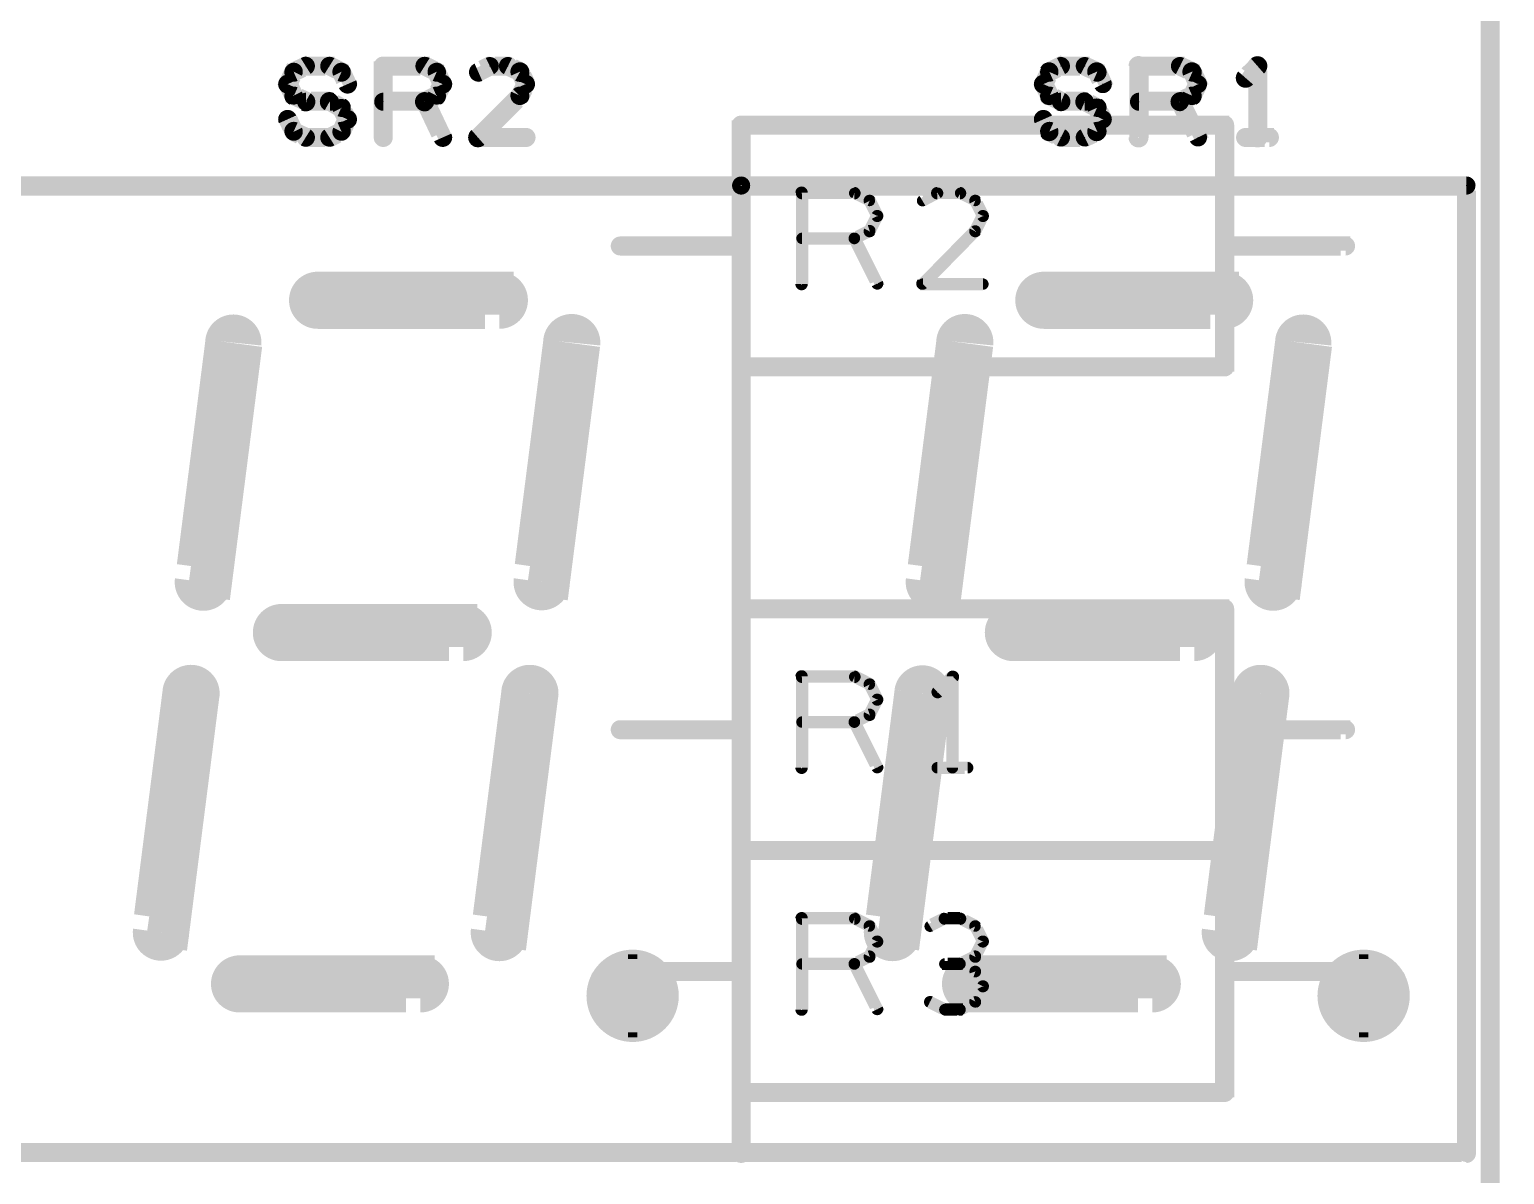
# Model space of a CAD drawing. Extents: x -1.7 to 62.6, y -2.2 to 33.2.
# Drawn here: x 14.11 to 29.61, y 9.3 to 21.32 of the extents above; entities that cross this region are included whole.
import ezdxf

# ---------------------------------------------------------------- set-up
doc = ezdxf.new("R2010")
doc.units = 0
doc.layers.add('TOP_SILK', color=1, linetype='CONTINUOUS')

msp = doc.modelspace()

# ---------------------------------------------------------------- linework, layer by layer
at = {"layer": 'TOP_SILK', "color": 2}
for points in [[(29.46, 6.03, 0.2, 0.2, 0), (29.46, 29.53, 0, 0, 0), (29.46, 29.53, 0.1, 0.1, 0), (29.51, 29.53, 0.1, 0.1, 1), (29.41, 29.53, 0, 0, 0), (29.46, 29.48, 0.1, 0.1, 1), (29.46, 29.58, 0, 0, 0), (29.46, 29.53, 0, 0, 0), (29.46, 29.53, 0.2, 0.2, 0), (6.22, 29.53, 0, 0, 0), (6.22, 29.53, 0.1, 0.1, 0), (6.22, 29.58, 0.1, 0.1, 1), (6.22, 29.48, 0, 0, 0), (6.27, 29.53, 0.1, 0.1, 1), (6.17, 29.53, 0, 0, 0), (6.22, 29.53, 0, 0, 0), (6.22, 29.53, 0.2, 0.2, 0), (6.22, 6.03, 0.2, 0.2, 0)], [(16.87, 20.92, 0.1, 0.1, 1), (16.91, 20.83, 0, 0, 0), (16.89, 20.88, 0, 0, 0), (16.89, 20.88, 0.2, 0.2, 0), (17.02, 20.94, 0.2, 0.2, 0), (17.02, 20.94, 0, 0, 0), (17.02, 20.94, 0.1, 0.1, 0), (17.04, 20.9, 0.1, 0.1, 1), (16.99, 20.98, 0, 0, 0)], [(17.02, 20.99, 0.1, 0.1, 1), (17.02, 20.89, 0, 0, 0), (17.02, 20.94, 0, 0, 0), (17.02, 20.94, 0.2, 0.2, 0), (17.27, 20.94, 0.2, 0.2, 0), (17.27, 20.94, 0, 0, 0), (17.27, 20.94, 0.1, 0.1, 0), (17.27, 20.89, 0.1, 0.1, 1), (17.27, 20.99, 0, 0, 0)], [(17.29, 20.98, 0.1, 0.1, 1), (17.24, 20.9, 0, 0, 0), (17.27, 20.94, 0, 0, 0), (17.27, 20.94, 0.2, 0.2, 0), (17.39, 20.88, 0.2, 0.2, 0), (17.39, 20.88, 0, 0, 0), (17.39, 20.88, 0.1, 0.1, 0), (17.37, 20.83, 0.1, 0.1, 1), (17.41, 20.92, 0, 0, 0)], [(17.78, 20.19, 0.1, 0.1, 1), (17.88, 20.19, 0, 0, 0), (17.83, 20.19, 0, 0, 0), (17.83, 20.19, 0.2, 0.2, 0), (17.83, 20.94, 0.2, 0.2, 0), (17.83, 20.94, 0, 0, 0), (17.83, 20.94, 0.1, 0.1, 0), (17.88, 20.94, 0.1, 0.1, 1), (17.78, 20.94, 0, 0, 0)], [(17.83, 20.99, 0.1, 0.1, 1), (17.83, 20.89, 0, 0, 0), (17.83, 20.94, 0, 0, 0), (17.83, 20.94, 0.2, 0.2, 0), (18.27, 20.94, 0.2, 0.2, 0), (18.27, 20.94, 0, 0, 0), (18.27, 20.94, 0.1, 0.1, 0), (18.27, 20.89, 0.1, 0.1, 1), (18.27, 20.99, 0, 0, 0)], [(18.29, 20.98, 0.1, 0.1, 1), (18.24, 20.9, 0, 0, 0), (18.27, 20.94, 0, 0, 0), (18.27, 20.94, 0.2, 0.2, 0), (18.39, 20.88, 0.2, 0.2, 0), (18.39, 20.88, 0, 0, 0), (18.39, 20.88, 0.1, 0.1, 0), (18.37, 20.83, 0.1, 0.1, 1), (18.41, 20.92, 0, 0, 0)], [(18.97, 20.9, 0.1, 0.1, 1), (18.93, 20.98, 0, 0, 0), (18.95, 20.94, 0, 0, 0), (18.95, 20.94, 0.2, 0.2, 0), (18.83, 20.88, 0.2, 0.2, 0), (18.83, 20.88, 0, 0, 0), (18.83, 20.88, 0.1, 0.1, 0), (18.81, 20.92, 0.1, 0.1, 1), (18.85, 20.83, 0, 0, 0)], [(19.14, 20.89, 0.1, 0.1, 1), (19.14, 20.99, 0, 0, 0), (19.14, 20.94, 0, 0, 0), (19.14, 20.94, 0.2, 0.2, 0), (18.95, 20.94, 0.2, 0.2, 0), (18.95, 20.94, 0, 0, 0), (18.95, 20.94, 0.1, 0.1, 0), (18.95, 20.99, 0.1, 0.1, 1), (18.95, 20.89, 0, 0, 0)], [(19.24, 20.83, 0.1, 0.1, 1), (19.29, 20.92, 0, 0, 0), (19.27, 20.88, 0, 0, 0), (19.27, 20.88, 0.2, 0.2, 0), (19.14, 20.94, 0.2, 0.2, 0), (19.14, 20.94, 0, 0, 0), (19.14, 20.94, 0.1, 0.1, 0), (19.16, 20.98, 0.1, 0.1, 1), (19.12, 20.9, 0, 0, 0)], [(24.81, 20.92, 0.1, 0.1, 1), (24.85, 20.83, 0, 0, 0), (24.83, 20.88, 0, 0, 0), (24.83, 20.88, 0.2, 0.2, 0), (24.95, 20.94, 0.2, 0.2, 0), (24.95, 20.94, 0, 0, 0), (24.95, 20.94, 0.1, 0.1, 0), (24.97, 20.9, 0.1, 0.1, 1), (24.93, 20.98, 0, 0, 0)], [(24.95, 20.99, 0.1, 0.1, 1), (24.95, 20.89, 0, 0, 0), (24.95, 20.94, 0, 0, 0), (24.95, 20.94, 0.2, 0.2, 0), (25.2, 20.94, 0.2, 0.2, 0), (25.2, 20.94, 0, 0, 0), (25.2, 20.94, 0.1, 0.1, 0), (25.2, 20.89, 0.1, 0.1, 1), (25.2, 20.99, 0, 0, 0)], [(25.22, 20.98, 0.1, 0.1, 1), (25.18, 20.9, 0, 0, 0), (25.2, 20.94, 0, 0, 0), (25.2, 20.94, 0.2, 0.2, 0), (25.33, 20.88, 0.2, 0.2, 0), (25.33, 20.88, 0, 0, 0), (25.33, 20.88, 0.1, 0.1, 0), (25.31, 20.83, 0.1, 0.1, 1), (25.35, 20.92, 0, 0, 0)], [(25.71, 20.19, 0.1, 0.1, 1), (25.82, 20.19, 0, 0, 0), (25.77, 20.19, 0, 0, 0), (25.77, 20.19, 0.2, 0.2, 0), (25.77, 20.94, 0.2, 0.2, 0), (25.77, 20.94, 0, 0, 0), (25.77, 20.94, 0.1, 0.1, 0), (25.82, 20.94, 0.1, 0.1, 1), (25.71, 20.94, 0, 0, 0)], [(25.77, 20.99, 0.1, 0.1, 1), (25.77, 20.89, 0, 0, 0), (25.77, 20.94, 0, 0, 0), (25.77, 20.94, 0.2, 0.2, 0), (26.2, 20.94, 0.2, 0.2, 0), (26.2, 20.94, 0, 0, 0), (26.2, 20.94, 0.1, 0.1, 0), (26.2, 20.89, 0.1, 0.1, 1), (26.2, 20.99, 0, 0, 0)], [(26.22, 20.98, 0.1, 0.1, 1), (26.18, 20.9, 0, 0, 0), (26.2, 20.94, 0, 0, 0), (26.2, 20.94, 0.2, 0.2, 0), (26.33, 20.88, 0.2, 0.2, 0), (26.33, 20.88, 0, 0, 0), (26.33, 20.88, 0.1, 0.1, 0), (26.31, 20.83, 0.1, 0.1, 1), (26.35, 20.92, 0, 0, 0)], [(27.05, 20.9, 0.1, 0.1, 1), (26.98, 20.98, 0, 0, 0), (27.02, 20.94, 0, 0, 0), (27.02, 20.94, 0.2, 0.2, 0), (26.89, 20.82, 0.2, 0.2, 0), (26.89, 20.82, 0, 0, 0), (26.89, 20.82, 0.1, 0.1, 0), (26.85, 20.85, 0.1, 0.1, 1), (26.93, 20.78, 0, 0, 0)], [(26.96, 20.19, 0.1, 0.1, 1), (27.07, 20.19, 0, 0, 0), (27.02, 20.19, 0, 0, 0), (27.02, 20.19, 0.2, 0.2, 0), (27.02, 20.94, 0.2, 0.2, 0), (27.02, 20.94, 0, 0, 0), (27.02, 20.94, 0.1, 0.1, 0), (27.07, 20.94, 0.1, 0.1, 1), (26.96, 20.94, 0, 0, 0)], [(16.78, 20.77, 0.1, 0.1, 1), (16.87, 20.73, 0, 0, 0), (16.83, 20.75, 0, 0, 0), (16.83, 20.75, 0.2, 0.2, 0), (16.89, 20.88, 0.2, 0.2, 0), (16.89, 20.88, 0, 0, 0), (16.89, 20.88, 0.1, 0.1, 0), (16.93, 20.86, 0.1, 0.1, 1), (16.85, 20.9, 0, 0, 0)], [(17.43, 20.9, 0.1, 0.1, 1), (17.35, 20.86, 0, 0, 0), (17.39, 20.88, 0, 0, 0), (17.39, 20.88, 0.2, 0.2, 0), (17.45, 20.75, 0.2, 0.2, 0), (17.45, 20.75, 0, 0, 0), (17.45, 20.75, 0.1, 0.1, 0), (17.41, 20.73, 0.1, 0.1, 1), (17.5, 20.77, 0, 0, 0)], [(18.43, 20.9, 0.1, 0.1, 1), (18.35, 20.86, 0, 0, 0), (18.39, 20.88, 0, 0, 0), (18.39, 20.88, 0.2, 0.2, 0), (18.45, 20.75, 0.2, 0.2, 0), (18.45, 20.75, 0, 0, 0), (18.45, 20.75, 0.1, 0.1, 0), (18.41, 20.73, 0.1, 0.1, 1), (18.5, 20.77, 0, 0, 0)], [(19.28, 20.73, 0.1, 0.1, 1), (19.37, 20.77, 0, 0, 0), (19.33, 20.75, 0, 0, 0), (19.33, 20.75, 0.2, 0.2, 0), (19.27, 20.88, 0.2, 0.2, 0), (19.27, 20.88, 0, 0, 0), (19.27, 20.88, 0.1, 0.1, 0), (19.31, 20.9, 0.1, 0.1, 1), (19.22, 20.86, 0, 0, 0)], [(24.72, 20.77, 0.1, 0.1, 1), (24.81, 20.73, 0, 0, 0), (24.77, 20.75, 0, 0, 0), (24.77, 20.75, 0.2, 0.2, 0), (24.83, 20.88, 0.2, 0.2, 0), (24.83, 20.88, 0, 0, 0), (24.83, 20.88, 0.1, 0.1, 0), (24.87, 20.86, 0.1, 0.1, 1), (24.78, 20.9, 0, 0, 0)], [(25.37, 20.9, 0.1, 0.1, 1), (25.28, 20.86, 0, 0, 0), (25.33, 20.88, 0, 0, 0), (25.33, 20.88, 0.2, 0.2, 0), (25.39, 20.75, 0.2, 0.2, 0), (25.39, 20.75, 0, 0, 0), (25.39, 20.75, 0.1, 0.1, 0), (25.35, 20.73, 0.1, 0.1, 1), (25.43, 20.77, 0, 0, 0)], [(26.37, 20.9, 0.1, 0.1, 1), (26.28, 20.86, 0, 0, 0), (26.33, 20.88, 0, 0, 0), (26.33, 20.88, 0.2, 0.2, 0), (26.39, 20.75, 0.2, 0.2, 0), (26.39, 20.75, 0, 0, 0), (26.39, 20.75, 0.1, 0.1, 0), (26.35, 20.73, 0.1, 0.1, 1), (26.43, 20.77, 0, 0, 0)], [(16.85, 20.61, 0.1, 0.1, 1), (16.93, 20.65, 0, 0, 0), (16.89, 20.63, 0, 0, 0), (16.89, 20.63, 0.2, 0.2, 0), (16.83, 20.75, 0.2, 0.2, 0), (16.83, 20.75, 0, 0, 0), (16.83, 20.75, 0.1, 0.1, 0), (16.87, 20.77, 0.1, 0.1, 1), (16.78, 20.73, 0, 0, 0)], [(16.99, 20.52, 0.1, 0.1, 1), (17.04, 20.61, 0, 0, 0), (17.02, 20.57, 0, 0, 0), (17.02, 20.57, 0.2, 0.2, 0), (16.89, 20.63, 0.2, 0.2, 0), (16.89, 20.63, 0, 0, 0), (16.89, 20.63, 0.1, 0.1, 0), (16.91, 20.67, 0.1, 0.1, 1), (16.87, 20.58, 0, 0, 0)], [(18.41, 20.58, 0.1, 0.1, 1), (18.37, 20.67, 0, 0, 0), (18.39, 20.63, 0, 0, 0), (18.39, 20.63, 0.2, 0.2, 0), (18.27, 20.57, 0.2, 0.2, 0), (18.27, 20.57, 0, 0, 0), (18.27, 20.57, 0.1, 0.1, 0), (18.24, 20.61, 0.1, 0.1, 1), (18.29, 20.52, 0, 0, 0)], [(18.5, 20.73, 0.1, 0.1, 1), (18.41, 20.77, 0, 0, 0), (18.45, 20.75, 0, 0, 0), (18.45, 20.75, 0.2, 0.2, 0), (18.39, 20.63, 0.2, 0.2, 0), (18.39, 20.63, 0, 0, 0), (18.39, 20.63, 0.1, 0.1, 0), (18.35, 20.65, 0.1, 0.1, 1), (18.43, 20.61, 0, 0, 0)], [(18.79, 20.23, 0.1, 0.1, 1), (18.86, 20.15, 0, 0, 0), (18.83, 20.19, 0, 0, 0), (18.83, 20.19, 0.2, 0.2, 0), (19.27, 20.63, 0.2, 0.2, 0), (19.27, 20.63, 0, 0, 0), (19.27, 20.63, 0.1, 0.1, 0), (19.3, 20.59, 0.1, 0.1, 1), (19.23, 20.66, 0, 0, 0)], [(19.22, 20.65, 0.1, 0.1, 1), (19.31, 20.61, 0, 0, 0), (19.27, 20.63, 0, 0, 0), (19.27, 20.63, 0.2, 0.2, 0), (19.33, 20.75, 0.2, 0.2, 0), (19.33, 20.75, 0, 0, 0), (19.33, 20.75, 0.1, 0.1, 0), (19.37, 20.73, 0.1, 0.1, 1), (19.28, 20.77, 0, 0, 0)], [(24.78, 20.61, 0.1, 0.1, 1), (24.87, 20.65, 0, 0, 0), (24.83, 20.63, 0, 0, 0), (24.83, 20.63, 0.2, 0.2, 0), (24.77, 20.75, 0.2, 0.2, 0), (24.77, 20.75, 0, 0, 0), (24.77, 20.75, 0.1, 0.1, 0), (24.81, 20.77, 0.1, 0.1, 1), (24.72, 20.73, 0, 0, 0)], [(24.93, 20.52, 0.1, 0.1, 1), (24.97, 20.61, 0, 0, 0), (24.95, 20.57, 0, 0, 0), (24.95, 20.57, 0.2, 0.2, 0), (24.83, 20.63, 0.2, 0.2, 0), (24.83, 20.63, 0, 0, 0), (24.83, 20.63, 0.1, 0.1, 0), (24.85, 20.67, 0.1, 0.1, 1), (24.81, 20.58, 0, 0, 0)], [(26.35, 20.58, 0.1, 0.1, 1), (26.31, 20.67, 0, 0, 0), (26.33, 20.63, 0, 0, 0), (26.33, 20.63, 0.2, 0.2, 0), (26.2, 20.57, 0.2, 0.2, 0), (26.2, 20.57, 0, 0, 0), (26.2, 20.57, 0.1, 0.1, 0), (26.18, 20.61, 0.1, 0.1, 1), (26.22, 20.52, 0, 0, 0)], [(26.43, 20.73, 0.1, 0.1, 1), (26.35, 20.77, 0, 0, 0), (26.39, 20.75, 0, 0, 0), (26.39, 20.75, 0.2, 0.2, 0), (26.33, 20.63, 0.2, 0.2, 0), (26.33, 20.63, 0, 0, 0), (26.33, 20.63, 0.1, 0.1, 0), (26.28, 20.65, 0.1, 0.1, 1), (26.37, 20.61, 0, 0, 0)], [(17.27, 20.52, 0.1, 0.1, 1), (17.27, 20.61, 0, 0, 0), (17.27, 20.57, 0, 0, 0), (17.27, 20.57, 0.2, 0.2, 0), (17.02, 20.57, 0.2, 0.2, 0), (17.02, 20.57, 0, 0, 0), (17.02, 20.57, 0.1, 0.1, 0), (17.02, 20.61, 0.1, 0.1, 1), (17.02, 20.52, 0, 0, 0)], [(17.37, 20.46, 0.1, 0.1, 1), (17.41, 20.55, 0, 0, 0), (17.39, 20.5, 0, 0, 0), (17.39, 20.5, 0.2, 0.2, 0), (17.27, 20.57, 0.2, 0.2, 0), (17.27, 20.57, 0, 0, 0), (17.27, 20.57, 0.1, 0.1, 0), (17.29, 20.61, 0.1, 0.1, 1), (17.24, 20.52, 0, 0, 0)], [(17.41, 20.36, 0.1, 0.1, 1), (17.5, 20.4, 0, 0, 0), (17.45, 20.38, 0, 0, 0), (17.45, 20.38, 0.2, 0.2, 0), (17.39, 20.5, 0.2, 0.2, 0), (17.39, 20.5, 0, 0, 0), (17.39, 20.5, 0.1, 0.1, 0), (17.43, 20.52, 0.1, 0.1, 1), (17.35, 20.48, 0, 0, 0)], [(18.27, 20.52, 0.1, 0.1, 1), (18.27, 20.61, 0, 0, 0), (18.27, 20.57, 0, 0, 0), (18.27, 20.57, 0.2, 0.2, 0), (17.83, 20.57, 0.2, 0.2, 0), (17.83, 20.57, 0, 0, 0), (17.83, 20.57, 0.1, 0.1, 0), (17.83, 20.61, 0.1, 0.1, 1), (17.83, 20.52, 0, 0, 0)], [(18.31, 20.59, 0.1, 0.1, 1), (18.22, 20.54, 0, 0, 0), (18.27, 20.57, 0, 0, 0), (18.27, 20.57, 0.2, 0.2, 0), (18.45, 20.19, 0.2, 0.2, 0), (18.45, 20.19, 0, 0, 0), (18.45, 20.19, 0.1, 0.1, 0), (18.41, 20.17, 0.1, 0.1, 1), (18.5, 20.21, 0, 0, 0)], [(25.2, 20.52, 0.1, 0.1, 1), (25.2, 20.61, 0, 0, 0), (25.2, 20.57, 0, 0, 0), (25.2, 20.57, 0.2, 0.2, 0), (24.95, 20.57, 0.2, 0.2, 0), (24.95, 20.57, 0, 0, 0), (24.95, 20.57, 0.1, 0.1, 0), (24.95, 20.61, 0.1, 0.1, 1), (24.95, 20.52, 0, 0, 0)], [(25.31, 20.46, 0.1, 0.1, 1), (25.35, 20.55, 0, 0, 0), (25.33, 20.5, 0, 0, 0), (25.33, 20.5, 0.2, 0.2, 0), (25.2, 20.57, 0.2, 0.2, 0), (25.2, 20.57, 0, 0, 0), (25.2, 20.57, 0.1, 0.1, 0), (25.22, 20.61, 0.1, 0.1, 1), (25.18, 20.52, 0, 0, 0)], [(25.35, 20.36, 0.1, 0.1, 1), (25.43, 20.4, 0, 0, 0), (25.39, 20.38, 0, 0, 0), (25.39, 20.38, 0.2, 0.2, 0), (25.33, 20.5, 0.2, 0.2, 0), (25.33, 20.5, 0, 0, 0), (25.33, 20.5, 0.1, 0.1, 0), (25.37, 20.52, 0.1, 0.1, 1), (25.28, 20.48, 0, 0, 0)], [(26.2, 20.52, 0.1, 0.1, 1), (26.2, 20.61, 0, 0, 0), (26.2, 20.57, 0, 0, 0), (26.2, 20.57, 0.2, 0.2, 0), (25.77, 20.57, 0.2, 0.2, 0), (25.77, 20.57, 0, 0, 0), (25.77, 20.57, 0.1, 0.1, 0), (25.77, 20.61, 0.1, 0.1, 1), (25.77, 20.52, 0, 0, 0)], [(26.25, 20.59, 0.1, 0.1, 1), (26.16, 20.54, 0, 0, 0), (26.2, 20.57, 0, 0, 0), (26.2, 20.57, 0.2, 0.2, 0), (26.39, 20.19, 0.2, 0.2, 0), (26.39, 20.19, 0, 0, 0), (26.39, 20.19, 0.1, 0.1, 0), (26.35, 20.17, 0.1, 0.1, 1), (26.43, 20.21, 0, 0, 0)], [(16.87, 20.4, 0.1, 0.1, 1), (16.78, 20.36, 0, 0, 0), (16.83, 20.38, 0, 0, 0), (16.83, 20.38, 0.2, 0.2, 0), (16.89, 20.25, 0.2, 0.2, 0), (16.89, 20.25, 0, 0, 0), (16.89, 20.25, 0.1, 0.1, 0), (16.85, 20.23, 0.1, 0.1, 1), (16.93, 20.27, 0, 0, 0)], [(17.35, 20.27, 0.1, 0.1, 1), (17.43, 20.23, 0, 0, 0), (17.39, 20.25, 0, 0, 0), (17.39, 20.25, 0.2, 0.2, 0), (17.45, 20.38, 0.2, 0.2, 0), (17.45, 20.38, 0, 0, 0), (17.45, 20.38, 0.1, 0.1, 0), (17.5, 20.36, 0.1, 0.1, 1), (17.41, 20.4, 0, 0, 0)], [(24.81, 20.4, 0.1, 0.1, 1), (24.72, 20.36, 0, 0, 0), (24.77, 20.38, 0, 0, 0), (24.77, 20.38, 0.2, 0.2, 0), (24.83, 20.25, 0.2, 0.2, 0), (24.83, 20.25, 0, 0, 0), (24.83, 20.25, 0.1, 0.1, 0), (24.78, 20.23, 0.1, 0.1, 1), (24.87, 20.27, 0, 0, 0)], [(25.28, 20.27, 0.1, 0.1, 1), (25.37, 20.23, 0, 0, 0), (25.33, 20.25, 0, 0, 0), (25.33, 20.25, 0.2, 0.2, 0), (25.39, 20.38, 0.2, 0.2, 0), (25.39, 20.38, 0, 0, 0), (25.39, 20.38, 0.1, 0.1, 0), (25.43, 20.36, 0.1, 0.1, 1), (25.35, 20.4, 0, 0, 0)], [(16.91, 20.3, 0.1, 0.1, 1), (16.87, 20.21, 0, 0, 0), (16.89, 20.25, 0, 0, 0), (16.89, 20.25, 0.2, 0.2, 0), (17.02, 20.19, 0.2, 0.2, 0), (17.02, 20.19, 0, 0, 0), (17.02, 20.19, 0.1, 0.1, 0), (16.99, 20.15, 0.1, 0.1, 1), (17.04, 20.23, 0, 0, 0)], [(17.02, 20.24, 0.1, 0.1, 1), (17.02, 20.14, 0, 0, 0), (17.02, 20.19, 0, 0, 0), (17.02, 20.19, 0.2, 0.2, 0), (17.27, 20.19, 0.2, 0.2, 0), (17.27, 20.19, 0, 0, 0), (17.27, 20.19, 0.1, 0.1, 0), (17.27, 20.14, 0.1, 0.1, 1), (17.27, 20.24, 0, 0, 0)], [(17.24, 20.23, 0.1, 0.1, 1), (17.29, 20.15, 0, 0, 0), (17.27, 20.19, 0, 0, 0), (17.27, 20.19, 0.2, 0.2, 0), (17.39, 20.25, 0.2, 0.2, 0), (17.39, 20.25, 0, 0, 0), (17.39, 20.25, 0.1, 0.1, 0), (17.41, 20.21, 0.1, 0.1, 1), (17.37, 20.3, 0, 0, 0)], [(19.33, 20.14, 0.1, 0.1, 1), (19.33, 20.24, 0, 0, 0), (19.33, 20.19, 0, 0, 0), (19.33, 20.19, 0.2, 0.2, 0), (18.83, 20.19, 0.2, 0.2, 0), (18.83, 20.19, 0, 0, 0), (18.83, 20.19, 0.1, 0.1, 0), (18.83, 20.24, 0.1, 0.1, 1), (18.83, 20.14, 0, 0, 0)], [(24.85, 20.3, 0.1, 0.1, 1), (24.81, 20.21, 0, 0, 0), (24.83, 20.25, 0, 0, 0), (24.83, 20.25, 0.2, 0.2, 0), (24.95, 20.19, 0.2, 0.2, 0), (24.95, 20.19, 0, 0, 0), (24.95, 20.19, 0.1, 0.1, 0), (24.93, 20.15, 0.1, 0.1, 1), (24.97, 20.23, 0, 0, 0)], [(24.95, 20.24, 0.1, 0.1, 1), (24.95, 20.14, 0, 0, 0), (24.95, 20.19, 0, 0, 0), (24.95, 20.19, 0.2, 0.2, 0), (25.2, 20.19, 0.2, 0.2, 0), (25.2, 20.19, 0, 0, 0), (25.2, 20.19, 0.1, 0.1, 0), (25.2, 20.14, 0.1, 0.1, 1), (25.2, 20.24, 0, 0, 0)], [(25.18, 20.23, 0.1, 0.1, 1), (25.22, 20.15, 0, 0, 0), (25.2, 20.19, 0, 0, 0), (25.2, 20.19, 0.2, 0.2, 0), (25.33, 20.25, 0.2, 0.2, 0), (25.33, 20.25, 0, 0, 0), (25.33, 20.25, 0.1, 0.1, 0), (25.35, 20.21, 0.1, 0.1, 1), (25.31, 20.3, 0, 0, 0)], [(26.89, 20.24, 0.1, 0.1, 1), (26.89, 20.14, 0, 0, 0), (26.89, 20.19, 0, 0, 0), (26.89, 20.19, 0.2, 0.2, 0), (27.14, 20.19, 0.2, 0.2, 0), (27.14, 20.19, 0, 0, 0), (27.14, 20.19, 0.1, 0.1, 0), (27.14, 20.14, 0.1, 0.1, 1), (27.14, 20.24, 0, 0, 0)], [(13.65, 9.53, 0.2, 0.2, 0), (21.59, 9.53, 0, 0, 0), (21.59, 9.53, 0.1, 0.1, 0), (21.59, 9.47, 0.1, 0.1, 1), (21.59, 9.57, 0, 0, 0), (21.54, 9.53, 0.1, 0.1, 1), (21.64, 9.53, 0, 0, 0), (21.59, 9.53, 0, 0, 0), (21.59, 9.53, 0.2, 0.2, 0), (21.59, 19.68, 0, 0, 0), (21.59, 19.68, 0.1, 0.1, 0), (21.64, 19.68, 0.1, 0.1, 1), (21.54, 19.68, 0, 0, 0), (21.59, 19.64, 0.1, 0.1, 1), (21.59, 19.73, 0, 0, 0), (21.59, 19.68, 0, 0, 0), (21.59, 19.68, 0.2, 0.2, 0), (13.65, 19.68, 0, 0, 0)], [(22.19, 18.65, 0.06, 0.06, 1), (22.26, 18.65, 0, 0, 0), (22.23, 18.65, 0, 0, 0), (22.23, 18.65, 0.13, 0.13, 0), (22.23, 19.61, 0.13, 0.13, 0), (22.23, 19.61, 0, 0, 0), (22.23, 19.61, 0.06, 0.06, 0), (22.26, 19.61, 0.06, 0.06, 1), (22.19, 19.61, 0, 0, 0)], [(22.23, 19.64, 0.06, 0.06, 1), (22.23, 19.57, 0, 0, 0), (22.23, 19.61, 0, 0, 0), (22.23, 19.61, 0.13, 0.13, 0), (22.78, 19.61, 0.13, 0.13, 0), (22.78, 19.61, 0, 0, 0), (22.78, 19.61, 0.06, 0.06, 0), (22.78, 19.57, 0.06, 0.06, 1), (22.78, 19.64, 0, 0, 0)], [(22.79, 19.63, 0.06, 0.06, 1), (22.77, 19.58, 0, 0, 0), (22.78, 19.61, 0, 0, 0), (22.78, 19.61, 0.13, 0.13, 0), (22.94, 19.53, 0.13, 0.13, 0), (22.94, 19.53, 0, 0, 0), (22.94, 19.53, 0.06, 0.06, 0), (22.93, 19.5, 0.06, 0.06, 1), (22.95, 19.55, 0, 0, 0)], [(23.67, 19.58, 0.06, 0.06, 1), (23.64, 19.63, 0, 0, 0), (23.65, 19.61, 0, 0, 0), (23.65, 19.61, 0.13, 0.13, 0), (23.5, 19.53, 0.13, 0.13, 0), (23.5, 19.53, 0, 0, 0), (23.5, 19.53, 0.06, 0.06, 0), (23.48, 19.55, 0.06, 0.06, 1), (23.51, 19.5, 0, 0, 0)], [(23.89, 19.57, 0.06, 0.06, 1), (23.89, 19.64, 0, 0, 0), (23.89, 19.61, 0, 0, 0), (23.89, 19.61, 0.13, 0.13, 0), (23.65, 19.61, 0.13, 0.13, 0), (23.65, 19.61, 0, 0, 0), (23.65, 19.61, 0.06, 0.06, 0), (23.65, 19.64, 0.06, 0.06, 1), (23.65, 19.57, 0, 0, 0)], [(24.04, 19.5, 0.06, 0.06, 1), (24.06, 19.55, 0, 0, 0), (24.05, 19.53, 0, 0, 0), (24.05, 19.53, 0.13, 0.13, 0), (23.89, 19.61, 0.13, 0.13, 0), (23.89, 19.61, 0, 0, 0), (23.89, 19.61, 0.06, 0.06, 0), (23.91, 19.63, 0.06, 0.06, 1), (23.88, 19.58, 0, 0, 0)], [(22.97, 19.54, 0.06, 0.06, 1), (22.91, 19.51, 0, 0, 0), (22.94, 19.53, 0, 0, 0), (22.94, 19.53, 0.13, 0.13, 0), (23.02, 19.37, 0.13, 0.13, 0), (23.02, 19.37, 0, 0, 0), (23.02, 19.37, 0.06, 0.06, 0), (22.99, 19.35, 0.06, 0.06, 1), (23.05, 19.38, 0, 0, 0)], [(24.1, 19.35, 0.06, 0.06, 1), (24.16, 19.38, 0, 0, 0), (24.13, 19.37, 0, 0, 0), (24.13, 19.37, 0.13, 0.13, 0), (24.05, 19.53, 0.13, 0.13, 0), (24.05, 19.53, 0, 0, 0), (24.05, 19.53, 0.06, 0.06, 0), (24.08, 19.54, 0.06, 0.06, 1), (24.02, 19.51, 0, 0, 0)], [(23.05, 19.35, 0.06, 0.06, 1), (22.99, 19.38, 0, 0, 0), (23.02, 19.37, 0, 0, 0), (23.02, 19.37, 0.13, 0.13, 0), (22.94, 19.21, 0.13, 0.13, 0), (22.94, 19.21, 0, 0, 0), (22.94, 19.21, 0.06, 0.06, 0), (22.91, 19.22, 0.06, 0.06, 1), (22.97, 19.19, 0, 0, 0)], [(24.02, 19.22, 0.06, 0.06, 1), (24.08, 19.19, 0, 0, 0), (24.05, 19.21, 0, 0, 0), (24.05, 19.21, 0.13, 0.13, 0), (24.13, 19.37, 0.13, 0.13, 0), (24.13, 19.37, 0, 0, 0), (24.13, 19.37, 0.06, 0.06, 0), (24.16, 19.35, 0.06, 0.06, 1), (24.1, 19.38, 0, 0, 0)], [(22.78, 19.1, 0.06, 0.06, 1), (22.78, 19.16, 0, 0, 0), (22.78, 19.13, 0, 0, 0), (22.78, 19.13, 0.13, 0.13, 0), (22.23, 19.13, 0.13, 0.13, 0), (22.23, 19.13, 0, 0, 0), (22.23, 19.13, 0.06, 0.06, 0), (22.23, 19.16, 0.06, 0.06, 1), (22.23, 19.1, 0, 0, 0)], [(22.95, 19.18, 0.06, 0.06, 1), (22.93, 19.24, 0, 0, 0), (22.94, 19.21, 0, 0, 0), (22.94, 19.21, 0.13, 0.13, 0), (22.78, 19.13, 0.13, 0.13, 0), (22.78, 19.13, 0, 0, 0), (22.78, 19.13, 0.06, 0.06, 0), (22.77, 19.16, 0.06, 0.06, 1), (22.79, 19.1, 0, 0, 0)], [(22.81, 19.14, 0.06, 0.06, 1), (22.75, 19.12, 0, 0, 0), (22.78, 19.13, 0, 0, 0), (22.78, 19.13, 0.13, 0.13, 0), (23.02, 18.65, 0.13, 0.13, 0), (23.02, 18.65, 0, 0, 0), (23.02, 18.65, 0.06, 0.06, 0), (22.99, 18.64, 0.06, 0.06, 1), (23.05, 18.67, 0, 0, 0)], [(23.47, 18.68, 0.06, 0.06, 1), (23.52, 18.63, 0, 0, 0), (23.5, 18.65, 0, 0, 0), (23.5, 18.65, 0.13, 0.13, 0), (24.05, 19.21, 0.13, 0.13, 0), (24.05, 19.21, 0, 0, 0), (24.05, 19.21, 0.06, 0.06, 0), (24.07, 19.19, 0.06, 0.06, 1), (24.03, 19.23, 0, 0, 0)], [(20.32, 19.1, 0.1, 0.1, 1), (20.32, 19, 0, 0, 0), (20.32, 19.05, 0, 0, 0), (20.32, 19.05, 0.2, 0.2, 0), (21.59, 19.05, 0.2, 0.2, 0), (21.59, 19.05, 0, 0, 0), (21.59, 19.05, 0.1, 0.1, 0), (21.59, 19, 0.1, 0.1, 1), (21.59, 19.1, 0, 0, 0)], [(26.67, 19.1, 0.1, 0.1, 1), (26.67, 19, 0, 0, 0), (26.67, 19.05, 0, 0, 0), (26.67, 19.05, 0.2, 0.2, 0), (27.94, 19.05, 0.2, 0.2, 0), (27.94, 19.05, 0, 0, 0), (27.94, 19.05, 0.1, 0.1, 0), (27.94, 19, 0.1, 0.1, 1), (27.94, 19.1, 0, 0, 0)], [(17.14, 18.63, 0.3, 0.3, 1), (17.14, 18.33, 0, 0, 0), (17.14, 18.48, 0, 0, 0), (17.14, 18.48, 0.6, 0.6, 0), (19.05, 18.48, 0.6, 0.6, 0), (19.05, 18.48, 0, 0, 0), (19.05, 18.48, 0.3, 0.3, 0), (19.05, 18.33, 0.3, 0.3, 1), (19.05, 18.63, 0, 0, 0)], [(24.77, 18.63, 0.3, 0.3, 1), (24.77, 18.33, 0, 0, 0), (24.77, 18.48, 0, 0, 0), (24.77, 18.48, 0.6, 0.6, 0), (26.67, 18.48, 0.6, 0.6, 0), (26.67, 18.48, 0, 0, 0), (26.67, 18.48, 0.3, 0.3, 0), (26.67, 18.33, 0.3, 0.3, 1), (26.67, 18.63, 0, 0, 0)], [(24.13, 18.62, 0.06, 0.06, 1), (24.13, 18.68, 0, 0, 0), (24.13, 18.65, 0, 0, 0), (24.13, 18.65, 0.13, 0.13, 0), (23.5, 18.65, 0.13, 0.13, 0), (23.5, 18.65, 0, 0, 0), (23.5, 18.65, 0.06, 0.06, 0), (23.5, 18.68, 0.06, 0.06, 1), (23.5, 18.62, 0, 0, 0)], [(16.4, 18.02, 0.3, 0.3, 1), (16.11, 18.05, 0, 0, 0), (16.26, 18.03, 0, 0, 0), (16.26, 18.03, 0.6, 0.6, 0), (15.94, 15.52, 0.6, 0.6, 0), (15.94, 15.52, 0, 0, 0), (15.94, 15.52, 0.3, 0.3, 0), (15.79, 15.54, 0.3, 0.3, 1), (16.09, 15.5, 0, 0, 0)], [(19.96, 18.02, 0.3, 0.3, 1), (19.66, 18.05, 0, 0, 0), (19.81, 18.03, 0, 0, 0), (19.81, 18.03, 0.6, 0.6, 0), (19.49, 15.52, 0.6, 0.6, 0), (19.49, 15.52, 0, 0, 0), (19.49, 15.52, 0.3, 0.3, 0), (19.35, 15.54, 0.3, 0.3, 1), (19.64, 15.5, 0, 0, 0)], [(24.09, 18.02, 0.3, 0.3, 1), (23.79, 18.05, 0, 0, 0), (23.94, 18.03, 0, 0, 0), (23.94, 18.03, 0.6, 0.6, 0), (23.62, 15.52, 0.6, 0.6, 0), (23.62, 15.52, 0, 0, 0), (23.62, 15.52, 0.3, 0.3, 0), (23.47, 15.54, 0.3, 0.3, 1), (23.77, 15.5, 0, 0, 0)], [(27.64, 18.02, 0.3, 0.3, 1), (27.35, 18.05, 0, 0, 0), (27.5, 18.03, 0, 0, 0), (27.5, 18.03, 0.6, 0.6, 0), (27.18, 15.52, 0.6, 0.6, 0), (27.18, 15.52, 0, 0, 0), (27.18, 15.52, 0.3, 0.3, 0), (27.03, 15.54, 0.3, 0.3, 1), (27.33, 15.5, 0, 0, 0)], [(16.76, 15.14, 0.3, 0.3, 1), (16.76, 14.84, 0, 0, 0), (16.76, 14.99, 0, 0, 0), (16.76, 14.99, 0.6, 0.6, 0), (18.67, 14.99, 0.6, 0.6, 0), (18.67, 14.99, 0, 0, 0), (18.67, 14.99, 0.3, 0.3, 0), (18.67, 14.84, 0.3, 0.3, 1), (18.67, 15.14, 0, 0, 0)], [(24.45, 15.14, 0.3, 0.3, 1), (24.45, 14.84, 0, 0, 0), (24.45, 14.99, 0, 0, 0), (24.45, 14.99, 0.6, 0.6, 0), (26.35, 14.99, 0.6, 0.6, 0), (26.35, 14.99, 0, 0, 0), (26.35, 14.99, 0.3, 0.3, 0), (26.35, 14.84, 0.3, 0.3, 1), (26.35, 15.14, 0, 0, 0)], [(15.96, 14.33, 0.3, 0.3, 1), (15.66, 14.37, 0, 0, 0), (15.81, 14.35, 0, 0, 0), (15.81, 14.35, 0.6, 0.6, 0), (15.49, 11.84, 0.6, 0.6, 0), (15.49, 11.84, 0, 0, 0), (15.49, 11.84, 0.3, 0.3, 0), (15.35, 11.86, 0.3, 0.3, 1), (15.64, 11.82, 0, 0, 0)], [(19.52, 14.33, 0.3, 0.3, 1), (19.22, 14.37, 0, 0, 0), (19.37, 14.35, 0, 0, 0), (19.37, 14.35, 0.6, 0.6, 0), (19.05, 11.84, 0.6, 0.6, 0), (19.05, 11.84, 0, 0, 0), (19.05, 11.84, 0.3, 0.3, 0), (18.9, 11.86, 0.3, 0.3, 1), (19.2, 11.82, 0, 0, 0)], [(23.64, 14.33, 0.3, 0.3, 1), (23.35, 14.37, 0, 0, 0), (23.5, 14.35, 0, 0, 0), (23.5, 14.35, 0.6, 0.6, 0), (23.18, 11.84, 0.6, 0.6, 0), (23.18, 11.84, 0, 0, 0), (23.18, 11.84, 0.3, 0.3, 0), (23.03, 11.86, 0.3, 0.3, 1), (23.33, 11.82, 0, 0, 0)], [(27.2, 14.33, 0.3, 0.3, 1), (26.9, 14.37, 0, 0, 0), (27.05, 14.35, 0, 0, 0), (27.05, 14.35, 0.6, 0.6, 0), (26.73, 11.84, 0.6, 0.6, 0), (26.73, 11.84, 0, 0, 0), (26.73, 11.84, 0.3, 0.3, 0), (26.58, 11.86, 0.3, 0.3, 1), (26.88, 11.82, 0, 0, 0)], [(22.19, 13.57, 0.06, 0.06, 1), (22.26, 13.57, 0, 0, 0), (22.23, 13.57, 0, 0, 0), (22.23, 13.57, 0.13, 0.13, 0), (22.23, 14.53, 0.13, 0.13, 0), (22.23, 14.53, 0, 0, 0), (22.23, 14.53, 0.06, 0.06, 0), (22.26, 14.53, 0.06, 0.06, 1), (22.19, 14.53, 0, 0, 0)], [(22.23, 14.56, 0.06, 0.06, 1), (22.23, 14.49, 0, 0, 0), (22.23, 14.53, 0, 0, 0), (22.23, 14.53, 0.13, 0.13, 0), (22.78, 14.53, 0.13, 0.13, 0), (22.78, 14.53, 0, 0, 0), (22.78, 14.53, 0.06, 0.06, 0), (22.78, 14.49, 0.06, 0.06, 1), (22.78, 14.56, 0, 0, 0)], [(22.79, 14.55, 0.06, 0.06, 1), (22.77, 14.5, 0, 0, 0), (22.78, 14.53, 0, 0, 0), (22.78, 14.53, 0.13, 0.13, 0), (22.94, 14.45, 0.13, 0.13, 0), (22.94, 14.45, 0, 0, 0), (22.94, 14.45, 0.06, 0.06, 0), (22.93, 14.42, 0.06, 0.06, 1), (22.95, 14.47, 0, 0, 0)], [(23.84, 14.5, 0.06, 0.06, 1), (23.79, 14.55, 0, 0, 0), (23.81, 14.53, 0, 0, 0), (23.81, 14.53, 0.13, 0.13, 0), (23.65, 14.37, 0.13, 0.13, 0), (23.65, 14.37, 0, 0, 0), (23.65, 14.37, 0.06, 0.06, 0), (23.63, 14.39, 0.06, 0.06, 1), (23.68, 14.34, 0, 0, 0)], [(23.78, 13.57, 0.06, 0.06, 1), (23.84, 13.57, 0, 0, 0), (23.81, 13.57, 0, 0, 0), (23.81, 13.57, 0.13, 0.13, 0), (23.81, 14.53, 0.13, 0.13, 0), (23.81, 14.53, 0, 0, 0), (23.81, 14.53, 0.06, 0.06, 0), (23.84, 14.53, 0.06, 0.06, 1), (23.78, 14.53, 0, 0, 0)], [(22.97, 14.46, 0.06, 0.06, 1), (22.91, 14.43, 0, 0, 0), (22.94, 14.45, 0, 0, 0), (22.94, 14.45, 0.13, 0.13, 0), (23.02, 14.29, 0.13, 0.13, 0), (23.02, 14.29, 0, 0, 0), (23.02, 14.29, 0.06, 0.06, 0), (22.99, 14.27, 0.06, 0.06, 1), (23.05, 14.3, 0, 0, 0)], [(23.05, 14.27, 0.06, 0.06, 1), (22.99, 14.3, 0, 0, 0), (23.02, 14.29, 0, 0, 0), (23.02, 14.29, 0.13, 0.13, 0), (22.94, 14.13, 0.13, 0.13, 0), (22.94, 14.13, 0, 0, 0), (22.94, 14.13, 0.06, 0.06, 0), (22.91, 14.14, 0.06, 0.06, 1), (22.97, 14.11, 0, 0, 0)], [(20.32, 14.02, 0.1, 0.1, 1), (20.32, 13.92, 0, 0, 0), (20.32, 13.97, 0, 0, 0), (20.32, 13.97, 0.2, 0.2, 0), (21.59, 13.97, 0.2, 0.2, 0), (21.59, 13.97, 0, 0, 0), (21.59, 13.97, 0.1, 0.1, 0), (21.59, 13.92, 0.1, 0.1, 1), (21.59, 14.02, 0, 0, 0)], [(22.78, 14.02, 0.06, 0.06, 1), (22.78, 14.08, 0, 0, 0), (22.78, 14.05, 0, 0, 0), (22.78, 14.05, 0.13, 0.13, 0), (22.23, 14.05, 0.13, 0.13, 0), (22.23, 14.05, 0, 0, 0), (22.23, 14.05, 0.06, 0.06, 0), (22.23, 14.08, 0.06, 0.06, 1), (22.23, 14.02, 0, 0, 0)], [(22.95, 14.1, 0.06, 0.06, 1), (22.93, 14.16, 0, 0, 0), (22.94, 14.13, 0, 0, 0), (22.94, 14.13, 0.13, 0.13, 0), (22.78, 14.05, 0.13, 0.13, 0), (22.78, 14.05, 0, 0, 0), (22.78, 14.05, 0.06, 0.06, 0), (22.77, 14.08, 0.06, 0.06, 1), (22.79, 14.02, 0, 0, 0)], [(22.81, 14.06, 0.06, 0.06, 1), (22.75, 14.04, 0, 0, 0), (22.78, 14.05, 0, 0, 0), (22.78, 14.05, 0.13, 0.13, 0), (23.02, 13.57, 0.13, 0.13, 0), (23.02, 13.57, 0, 0, 0), (23.02, 13.57, 0.06, 0.06, 0), (22.99, 13.56, 0.06, 0.06, 1), (23.05, 13.59, 0, 0, 0)], [(26.67, 14.02, 0.1, 0.1, 1), (26.67, 13.92, 0, 0, 0), (26.67, 13.97, 0, 0, 0), (26.67, 13.97, 0.2, 0.2, 0), (27.94, 13.97, 0.2, 0.2, 0), (27.94, 13.97, 0, 0, 0), (27.94, 13.97, 0.1, 0.1, 0), (27.94, 13.92, 0.1, 0.1, 1), (27.94, 14.02, 0, 0, 0)], [(23.65, 13.6, 0.06, 0.06, 1), (23.65, 13.54, 0, 0, 0), (23.65, 13.57, 0, 0, 0), (23.65, 13.57, 0.13, 0.13, 0), (23.97, 13.57, 0.13, 0.13, 0), (23.97, 13.57, 0, 0, 0), (23.97, 13.57, 0.06, 0.06, 0), (23.97, 13.54, 0.06, 0.06, 1), (23.97, 13.6, 0, 0, 0)], [(22.19, 11.03, 0.06, 0.06, 1), (22.26, 11.03, 0, 0, 0), (22.23, 11.03, 0, 0, 0), (22.23, 11.03, 0.13, 0.13, 0), (22.23, 11.99, 0.13, 0.13, 0), (22.23, 11.99, 0, 0, 0), (22.23, 11.99, 0.06, 0.06, 0), (22.26, 11.99, 0.06, 0.06, 1), (22.19, 11.99, 0, 0, 0)], [(22.23, 12.02, 0.06, 0.06, 1), (22.23, 11.95, 0, 0, 0), (22.23, 11.99, 0, 0, 0), (22.23, 11.99, 0.13, 0.13, 0), (22.78, 11.99, 0.13, 0.13, 0), (22.78, 11.99, 0, 0, 0), (22.78, 11.99, 0.06, 0.06, 0), (22.78, 11.95, 0.06, 0.06, 1), (22.78, 12.02, 0, 0, 0)], [(22.79, 12.01, 0.06, 0.06, 1), (22.77, 11.96, 0, 0, 0), (22.78, 11.99, 0, 0, 0), (22.78, 11.99, 0.13, 0.13, 0), (22.94, 11.91, 0.13, 0.13, 0), (22.94, 11.91, 0, 0, 0), (22.94, 11.91, 0.06, 0.06, 0), (22.93, 11.88, 0.06, 0.06, 1), (22.95, 11.93, 0, 0, 0)], [(22.97, 11.92, 0.06, 0.06, 1), (22.91, 11.89, 0, 0, 0), (22.94, 11.91, 0, 0, 0), (22.94, 11.91, 0.13, 0.13, 0), (23.02, 11.75, 0.13, 0.13, 0), (23.02, 11.75, 0, 0, 0), (23.02, 11.75, 0.06, 0.06, 0), (22.99, 11.73, 0.06, 0.06, 1), (23.05, 11.76, 0, 0, 0)], [(23.75, 11.96, 0.06, 0.06, 1), (23.72, 12.01, 0, 0, 0), (23.73, 11.99, 0, 0, 0), (23.73, 11.99, 0.13, 0.13, 0), (23.57, 11.91, 0.13, 0.13, 0), (23.57, 11.91, 0, 0, 0), (23.57, 11.91, 0.06, 0.06, 0), (23.56, 11.93, 0.06, 0.06, 1), (23.59, 11.88, 0, 0, 0)], [(23.89, 11.95, 0.06, 0.06, 1), (23.89, 12.02, 0, 0, 0), (23.89, 11.99, 0, 0, 0), (23.89, 11.99, 0.13, 0.13, 0), (23.73, 11.99, 0.13, 0.13, 0), (23.73, 11.99, 0, 0, 0), (23.73, 11.99, 0.06, 0.06, 0), (23.73, 12.02, 0.06, 0.06, 1), (23.73, 11.95, 0, 0, 0)], [(24.04, 11.88, 0.06, 0.06, 1), (24.06, 11.93, 0, 0, 0), (24.05, 11.91, 0, 0, 0), (24.05, 11.91, 0.13, 0.13, 0), (23.89, 11.99, 0.13, 0.13, 0), (23.89, 11.99, 0, 0, 0), (23.89, 11.99, 0.06, 0.06, 0), (23.91, 12.01, 0.06, 0.06, 1), (23.88, 11.96, 0, 0, 0)], [(24.1, 11.73, 0.06, 0.06, 1), (24.16, 11.76, 0, 0, 0), (24.13, 11.75, 0, 0, 0), (24.13, 11.75, 0.13, 0.13, 0), (24.05, 11.91, 0.13, 0.13, 0), (24.05, 11.91, 0, 0, 0), (24.05, 11.91, 0.06, 0.06, 0), (24.08, 11.92, 0.06, 0.06, 1), (24.02, 11.89, 0, 0, 0)], [(23.05, 11.73, 0.06, 0.06, 1), (22.99, 11.76, 0, 0, 0), (23.02, 11.75, 0, 0, 0), (23.02, 11.75, 0.13, 0.13, 0), (22.94, 11.59, 0.13, 0.13, 0), (22.94, 11.59, 0, 0, 0), (22.94, 11.59, 0.06, 0.06, 0), (22.91, 11.6, 0.06, 0.06, 1), (22.97, 11.57, 0, 0, 0)], [(24.02, 11.6, 0.06, 0.06, 1), (24.08, 11.57, 0, 0, 0), (24.05, 11.59, 0, 0, 0), (24.05, 11.59, 0.13, 0.13, 0), (24.13, 11.75, 0.13, 0.13, 0), (24.13, 11.75, 0, 0, 0), (24.13, 11.75, 0.06, 0.06, 0), (24.16, 11.73, 0.06, 0.06, 1), (24.1, 11.76, 0, 0, 0)], [(16.32, 11.45, 0.3, 0.3, 1), (16.32, 11.15, 0, 0, 0), (16.32, 11.3, 0, 0, 0), (16.32, 11.3, 0.6, 0.6, 0), (18.22, 11.3, 0.6, 0.6, 0), (18.22, 11.3, 0, 0, 0), (18.22, 11.3, 0.3, 0.3, 0), (18.22, 11.15, 0.3, 0.3, 1), (18.22, 11.45, 0, 0, 0)], [(22.95, 11.56, 0.06, 0.06, 1), (22.93, 11.62, 0, 0, 0), (22.94, 11.59, 0, 0, 0), (22.94, 11.59, 0.13, 0.13, 0), (22.78, 11.51, 0.13, 0.13, 0), (22.78, 11.51, 0, 0, 0), (22.78, 11.51, 0.06, 0.06, 0), (22.77, 11.54, 0.06, 0.06, 1), (22.79, 11.48, 0, 0, 0)], [(24, 11.45, 0.3, 0.3, 1), (24, 11.15, 0, 0, 0), (24, 11.3, 0, 0, 0), (24, 11.3, 0.6, 0.6, 0), (25.91, 11.3, 0.6, 0.6, 0), (25.91, 11.3, 0, 0, 0), (25.91, 11.3, 0.3, 0.3, 0), (25.91, 11.15, 0.3, 0.3, 1), (25.91, 11.45, 0, 0, 0)], [(23.88, 11.54, 0.06, 0.06, 1), (23.91, 11.48, 0, 0, 0), (23.89, 11.51, 0, 0, 0), (23.89, 11.51, 0.13, 0.13, 0), (24.05, 11.59, 0.13, 0.13, 0), (24.05, 11.59, 0, 0, 0), (24.05, 11.59, 0.06, 0.06, 0), (24.06, 11.56, 0.06, 0.06, 1), (24.04, 11.62, 0, 0, 0)], [(20.11, 11.41, 0.1, 0.1, 1), (20.11, 11.31, 0, 0, 0), (20.11, 11.36, 0, 0, 0), (20.11, 11.36, 0.2, 0.2, 0), (20.78, 11.36, 0.2, 0.2, 0), (20.78, 11.36, 0, 0, 0), (20.78, 11.36, 0.1, 0.1, 0), (20.78, 11.31, 0.1, 0.1, 1), (20.78, 11.41, 0, 0, 0)], [(20.32, 11.48, 0.1, 0.1, 1), (20.32, 11.38, 0, 0, 0), (20.32, 11.43, 0, 0, 0), (20.32, 11.43, 0.2, 0.2, 0), (21.59, 11.43, 0.2, 0.2, 0), (21.59, 11.43, 0, 0, 0), (21.59, 11.43, 0.1, 0.1, 0), (21.59, 11.38, 0.1, 0.1, 1), (21.59, 11.48, 0, 0, 0)], [(22.78, 11.48, 0.06, 0.06, 1), (22.78, 11.54, 0, 0, 0), (22.78, 11.51, 0, 0, 0), (22.78, 11.51, 0.13, 0.13, 0), (22.23, 11.51, 0.13, 0.13, 0), (22.23, 11.51, 0, 0, 0), (22.23, 11.51, 0.06, 0.06, 0), (22.23, 11.54, 0.06, 0.06, 1), (22.23, 11.48, 0, 0, 0)], [(22.81, 11.52, 0.06, 0.06, 1), (22.75, 11.5, 0, 0, 0), (22.78, 11.51, 0, 0, 0), (22.78, 11.51, 0.13, 0.13, 0), (23.02, 11.03, 0.13, 0.13, 0), (23.02, 11.03, 0, 0, 0), (23.02, 11.03, 0.06, 0.06, 0), (22.99, 11.02, 0.06, 0.06, 1), (23.05, 11.05, 0, 0, 0)], [(23.89, 11.48, 0.06, 0.06, 1), (23.89, 11.54, 0, 0, 0), (23.89, 11.51, 0, 0, 0), (23.89, 11.51, 0.13, 0.13, 0), (23.73, 11.51, 0.13, 0.13, 0), (23.73, 11.51, 0, 0, 0), (23.73, 11.51, 0.06, 0.06, 0), (23.73, 11.54, 0.06, 0.06, 1), (23.73, 11.48, 0, 0, 0)], [(24.04, 11.4, 0.06, 0.06, 1), (24.06, 11.46, 0, 0, 0), (24.05, 11.43, 0, 0, 0), (24.05, 11.43, 0.13, 0.13, 0), (23.89, 11.51, 0.13, 0.13, 0), (23.89, 11.51, 0, 0, 0), (23.89, 11.51, 0.06, 0.06, 0), (23.91, 11.54, 0.06, 0.06, 1), (23.88, 11.48, 0, 0, 0)], [(24.1, 11.26, 0.06, 0.06, 1), (24.16, 11.29, 0, 0, 0), (24.13, 11.27, 0, 0, 0), (24.13, 11.27, 0.13, 0.13, 0), (24.05, 11.43, 0.13, 0.13, 0), (24.05, 11.43, 0, 0, 0), (24.05, 11.43, 0.06, 0.06, 0), (24.08, 11.44, 0.06, 0.06, 1), (24.02, 11.42, 0, 0, 0)], [(26.67, 11.48, 0.1, 0.1, 1), (26.67, 11.38, 0, 0, 0), (26.67, 11.43, 0, 0, 0), (26.67, 11.43, 0.2, 0.2, 0), (27.94, 11.43, 0.2, 0.2, 0), (27.94, 11.43, 0, 0, 0), (27.94, 11.43, 0.1, 0.1, 0), (27.94, 11.38, 0.1, 0.1, 1), (27.94, 11.48, 0, 0, 0)], [(27.8, 11.41, 0.1, 0.1, 1), (27.8, 11.31, 0, 0, 0), (27.8, 11.36, 0, 0, 0), (27.8, 11.36, 0.2, 0.2, 0), (28.47, 11.36, 0.2, 0.2, 0), (28.47, 11.36, 0, 0, 0), (28.47, 11.36, 0.1, 0.1, 0), (28.47, 11.31, 0.1, 0.1, 1), (28.47, 11.41, 0, 0, 0)], [(24.02, 11.13, 0.06, 0.06, 1), (24.08, 11.1, 0, 0, 0), (24.05, 11.11, 0, 0, 0), (24.05, 11.11, 0.13, 0.13, 0), (24.13, 11.27, 0.13, 0.13, 0), (24.13, 11.27, 0, 0, 0), (24.13, 11.27, 0.06, 0.06, 0), (24.16, 11.26, 0.06, 0.06, 1), (24.1, 11.29, 0, 0, 0)], [(20.07, 11.21, 0.1, 0.1, 1), (20.07, 11.11, 0, 0, 0), (20.07, 11.16, 0, 0, 0), (20.07, 11.16, 0.2, 0.2, 0), (20.83, 11.16, 0.2, 0.2, 0), (20.83, 11.16, 0, 0, 0), (20.83, 11.16, 0.1, 0.1, 0), (20.83, 11.11, 0.1, 0.1, 1), (20.83, 11.21, 0, 0, 0)], [(23.59, 11.14, 0.06, 0.06, 1), (23.56, 11.08, 0, 0, 0), (23.57, 11.11, 0, 0, 0), (23.57, 11.11, 0.13, 0.13, 0), (23.73, 11.03, 0.13, 0.13, 0), (23.73, 11.03, 0, 0, 0), (23.73, 11.03, 0.06, 0.06, 0), (23.72, 11, 0.06, 0.06, 1), (23.75, 11.06, 0, 0, 0)], [(23.88, 11.06, 0.06, 0.06, 1), (23.91, 11, 0, 0, 0), (23.89, 11.03, 0, 0, 0), (23.89, 11.03, 0.13, 0.13, 0), (24.05, 11.11, 0.13, 0.13, 0), (24.05, 11.11, 0, 0, 0), (24.05, 11.11, 0.06, 0.06, 0), (24.06, 11.08, 0.06, 0.06, 1), (24.04, 11.14, 0, 0, 0)], [(27.75, 11.21, 0.1, 0.1, 1), (27.75, 11.11, 0, 0, 0), (27.75, 11.16, 0, 0, 0), (27.75, 11.16, 0.2, 0.2, 0), (28.51, 11.16, 0.2, 0.2, 0), (28.51, 11.16, 0, 0, 0), (28.51, 11.16, 0.1, 0.1, 0), (28.51, 11.11, 0.1, 0.1, 1), (28.51, 11.21, 0, 0, 0)], [(20.14, 11.01, 0.1, 0.1, 1), (20.14, 10.91, 0, 0, 0), (20.14, 10.96, 0, 0, 0), (20.14, 10.96, 0.2, 0.2, 0), (20.76, 10.96, 0.2, 0.2, 0), (20.76, 10.96, 0, 0, 0), (20.76, 10.96, 0.1, 0.1, 0), (20.76, 10.91, 0.1, 0.1, 1), (20.76, 11.01, 0, 0, 0)], [(23.73, 11.06, 0.06, 0.06, 1), (23.73, 11, 0, 0, 0), (23.73, 11.03, 0, 0, 0), (23.73, 11.03, 0.13, 0.13, 0), (23.89, 11.03, 0.13, 0.13, 0), (23.89, 11.03, 0, 0, 0), (23.89, 11.03, 0.06, 0.06, 0), (23.89, 11, 0.06, 0.06, 1), (23.89, 11.06, 0, 0, 0)], [(27.82, 11.01, 0.1, 0.1, 1), (27.82, 10.91, 0, 0, 0), (27.82, 10.96, 0, 0, 0), (27.82, 10.96, 0.2, 0.2, 0), (28.44, 10.96, 0.2, 0.2, 0), (28.44, 10.96, 0, 0, 0), (28.44, 10.96, 0.1, 0.1, 0), (28.44, 10.91, 0.1, 0.1, 1), (28.44, 11.01, 0, 0, 0)]]:
    msp.add_lwpolyline(points, format="xyseb", dxfattribs=at)
for points in [[(21.54, 17.78, 0.1, 0.1, 1), (21.64, 17.78, 0, 0, 0), (21.59, 17.78, 0, 0, 0), (21.59, 17.78, 0.2, 0.2, 0), (21.59, 20.32, 0, 0, 0), (21.59, 20.32, 0.1, 0.1, 0), (21.64, 20.32, 0.1, 0.1, 1), (21.54, 20.32, 0, 0, 0), (21.59, 20.37, 0.1, 0.1, 1), (21.59, 20.27, 0, 0, 0), (21.59, 20.32, 0, 0, 0), (21.59, 20.32, 0.2, 0.2, 0), (26.67, 20.32, 0, 0, 0), (26.67, 20.32, 0.1, 0.1, 0), (26.67, 20.27, 0.1, 0.1, 1), (26.67, 20.37, 0, 0, 0), (26.72, 20.32, 0.1, 0.1, 1), (26.62, 20.32, 0, 0, 0), (26.67, 20.32, 0, 0, 0), (26.67, 20.32, 0.2, 0.2, 0), (26.67, 17.78, 0, 0, 0), (26.67, 17.78, 0.1, 0.1, 0), (26.62, 17.78, 0.1, 0.1, 1), (26.72, 17.78, 0, 0, 0), (26.67, 17.73, 0.1, 0.1, 1), (26.67, 17.83, 0, 0, 0), (26.67, 17.78, 0, 0, 0), (26.67, 17.78, 0.2, 0.2, 0), (21.59, 17.78, 0.2, 0.2, 0), (21.59, 17.78, 0, 0, 0), (21.59, 17.78, 0.1, 0.1, 0), (21.59, 17.83, 0.1, 0.1, 1), (21.59, 17.73, 0, 0, 0)], [(21.59, 9.57, 0.1, 0.1, 1), (21.59, 9.47, 0, 0, 0), (21.59, 9.53, 0, 0, 0), (21.59, 9.53, 0.2, 0.2, 0), (29.21, 9.53, 0, 0, 0), (29.21, 9.53, 0.1, 0.1, 0), (29.21, 9.47, 0.1, 0.1, 1), (29.21, 9.57, 0, 0, 0), (29.16, 9.53, 0.1, 0.1, 1), (29.26, 9.53, 0, 0, 0), (29.21, 9.53, 0, 0, 0), (29.21, 9.53, 0.2, 0.2, 0), (29.21, 19.68, 0, 0, 0), (29.21, 19.68, 0.1, 0.1, 0), (29.26, 19.68, 0.1, 0.1, 1), (29.16, 19.68, 0, 0, 0), (29.21, 19.64, 0.1, 0.1, 1), (29.21, 19.73, 0, 0, 0), (29.21, 19.68, 0, 0, 0), (29.21, 19.68, 0.2, 0.2, 0), (21.59, 19.68, 0, 0, 0), (21.59, 19.68, 0.1, 0.1, 0), (21.59, 19.73, 0.1, 0.1, 1), (21.59, 19.64, 0, 0, 0), (21.64, 19.68, 0.1, 0.1, 1), (21.54, 19.68, 0, 0, 0), (21.59, 19.68, 0, 0, 0), (21.59, 19.68, 0.2, 0.2, 0), (21.59, 9.53, 0.2, 0.2, 0), (21.59, 9.53, 0, 0, 0), (21.59, 9.53, 0.1, 0.1, 0), (21.54, 9.53, 0.1, 0.1, 1), (21.64, 9.53, 0, 0, 0)], [(21.54, 12.7, 0.1, 0.1, 1), (21.64, 12.7, 0, 0, 0), (21.59, 12.7, 0, 0, 0), (21.59, 12.7, 0.2, 0.2, 0), (21.59, 15.24, 0, 0, 0), (21.59, 15.24, 0.1, 0.1, 0), (21.64, 15.24, 0.1, 0.1, 1), (21.54, 15.24, 0, 0, 0), (21.59, 15.29, 0.1, 0.1, 1), (21.59, 15.19, 0, 0, 0), (21.59, 15.24, 0, 0, 0), (21.59, 15.24, 0.2, 0.2, 0), (26.67, 15.24, 0, 0, 0), (26.67, 15.24, 0.1, 0.1, 0), (26.67, 15.19, 0.1, 0.1, 1), (26.67, 15.29, 0, 0, 0), (26.72, 15.24, 0.1, 0.1, 1), (26.62, 15.24, 0, 0, 0), (26.67, 15.24, 0, 0, 0), (26.67, 15.24, 0.2, 0.2, 0), (26.67, 12.7, 0, 0, 0), (26.67, 12.7, 0.1, 0.1, 0), (26.62, 12.7, 0.1, 0.1, 1), (26.72, 12.7, 0, 0, 0), (26.67, 12.65, 0.1, 0.1, 1), (26.67, 12.75, 0, 0, 0), (26.67, 12.7, 0, 0, 0), (26.67, 12.7, 0.2, 0.2, 0), (21.59, 12.7, 0.2, 0.2, 0), (21.59, 12.7, 0, 0, 0), (21.59, 12.7, 0.1, 0.1, 0), (21.59, 12.75, 0.1, 0.1, 1), (21.59, 12.65, 0, 0, 0)], [(21.54, 10.16, 0.1, 0.1, 1), (21.64, 10.16, 0, 0, 0), (21.59, 10.16, 0, 0, 0), (21.59, 10.16, 0.2, 0.2, 0), (21.59, 12.7, 0, 0, 0), (21.59, 12.7, 0.1, 0.1, 0), (21.64, 12.7, 0.1, 0.1, 1), (21.54, 12.7, 0, 0, 0), (21.59, 12.75, 0.1, 0.1, 1), (21.59, 12.65, 0, 0, 0), (21.59, 12.7, 0, 0, 0), (21.59, 12.7, 0.2, 0.2, 0), (26.67, 12.7, 0, 0, 0), (26.67, 12.7, 0.1, 0.1, 0), (26.67, 12.65, 0.1, 0.1, 1), (26.67, 12.75, 0, 0, 0), (26.72, 12.7, 0.1, 0.1, 1), (26.62, 12.7, 0, 0, 0), (26.67, 12.7, 0, 0, 0), (26.67, 12.7, 0.2, 0.2, 0), (26.67, 10.16, 0, 0, 0), (26.67, 10.16, 0.1, 0.1, 0), (26.62, 10.16, 0.1, 0.1, 1), (26.72, 10.16, 0, 0, 0), (26.67, 10.11, 0.1, 0.1, 1), (26.67, 10.21, 0, 0, 0), (26.67, 10.16, 0, 0, 0), (26.67, 10.16, 0.2, 0.2, 0), (21.59, 10.16, 0.2, 0.2, 0), (21.59, 10.16, 0, 0, 0), (21.59, 10.16, 0.1, 0.1, 0), (21.59, 10.21, 0.1, 0.1, 1), (21.59, 10.11, 0, 0, 0)], [(20.45, 11.51, 0.1, 0.1, 1), (20.45, 11.61, 0, 0, 0), (20.45, 11.56, 0, 0, 0), (20.45, 11.56, 0.2, 0.2, 1), (20.45, 10.79, 0, 0, 0), (20.45, 10.79, 0.1, 0.1, 0), (20.45, 10.74, 0.1, 0.1, 1), (20.45, 10.85, 0, 0, 0), (20.45, 10.85, 0.1, 0.1, 1), (20.45, 10.74, 0, 0, 0), (20.45, 10.79, 0, 0, 0), (20.45, 10.79, 0.2, 0.2, 1), (20.45, 11.56, 0.2, 0.2, 0), (20.45, 11.56, 0, 0, 0), (20.45, 11.56, 0.1, 0.1, 0), (20.45, 11.61, 0.1, 0.1, 1), (20.45, 11.51, 0, 0, 0)], [(28.13, 11.51, 0.1, 0.1, 1), (28.13, 11.61, 0, 0, 0), (28.13, 11.56, 0, 0, 0), (28.13, 11.56, 0.2, 0.2, 1), (28.13, 10.79, 0, 0, 0), (28.13, 10.79, 0.1, 0.1, 0), (28.13, 10.74, 0.1, 0.1, 1), (28.13, 10.85, 0, 0, 0), (28.13, 10.85, 0.1, 0.1, 1), (28.13, 10.74, 0, 0, 0), (28.13, 10.79, 0, 0, 0), (28.13, 10.79, 0.2, 0.2, 1), (28.13, 11.56, 0.2, 0.2, 0), (28.13, 11.56, 0, 0, 0), (28.13, 11.56, 0.1, 0.1, 0), (28.13, 11.61, 0.1, 0.1, 1), (28.13, 11.51, 0, 0, 0)]]:
    msp.add_lwpolyline(points, format="xyseb", close=True, dxfattribs=at)

doc.saveas('drawing.dxf')
